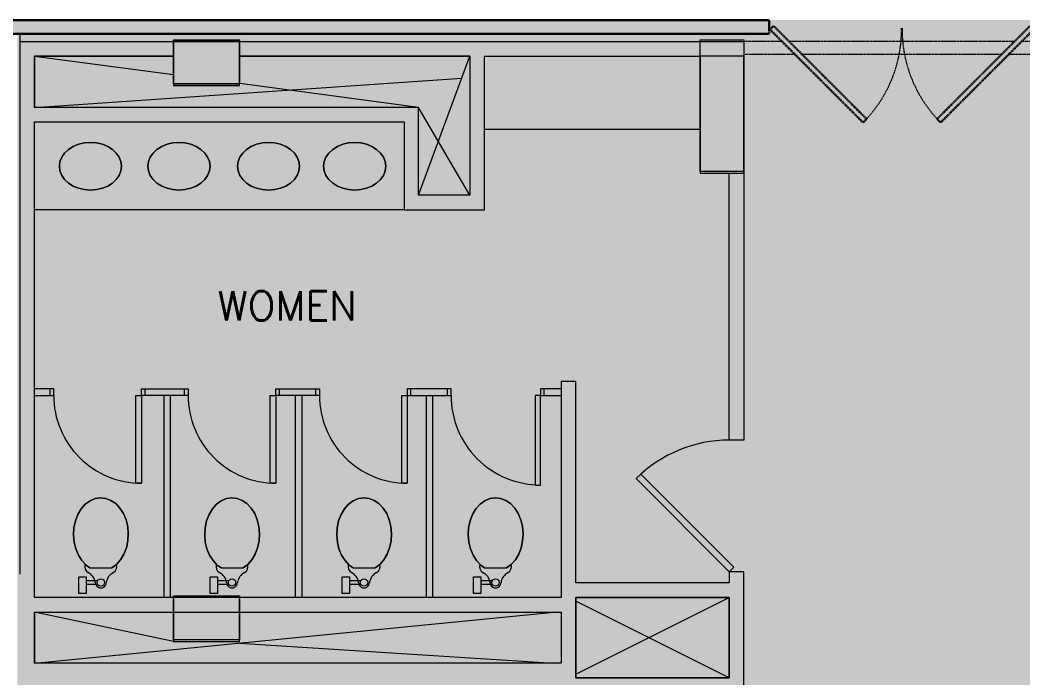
# Model space of a CAD drawing. Header units: inches. Extents: x 628 to 2872, y -380 to 1753.
# Drawn here: x 1900.1 to 2174.5, y 1078 to 1257.9 of the extents above; entities that cross this region are included whole.
import ezdxf

# ---------------------------------------------------------------- set-up
doc = ezdxf.new("R2010")
doc.units = ezdxf.units.IN
doc.header["$MEASUREMENT"] = 0
doc.linetypes.add('Demolished', pattern=[0.1875, 0.125, -0.0625])
doc.linetypes.add('IMPORT-4694_52_AR$0$HIDDEN4', pattern=[0.09375, 0.0625, -0.03125])
for name, color, linetype, lineweight in [('4694_52_AR$0$A-Wall-Demo', 7, 'IMPORT-4694_52_AR$0$HIDDEN4', 9), ('4694_52_BB$0$__9', 7, 'Continuous', 9), ('4694_52_BB$0$BHT', 7, 'Continuous', 9), ('4694_52_BB$0$BPT', 7, 'Continuous', 9), ('4694_52_BB$0$BTX', 7, 'Continuous', 9), ('4694_52_BB$0$T-DRWG-BLCK__1', 7, 'Continuous', 9), ('9t floor LINKED_dwg', 8, 'Continuous', 9), ('A-DETL-GENF', 92, 'Continuous', 9), ('A-DOOR', 31, 'Demolished', 9), ('A-Wall-Exst', 7, 'Continuous', 9), ('A-WALL-PATT', 111, 'Continuous', 18), ('I-WALL', 2, 'Continuous', 18)]:
    doc.layers.add(name, color=color, linetype=linetype, lineweight=lineweight)
doc.styles.add('romans', font='romans__.ttf', dxfattribs={"height": 8})

# ---------------------------------------------------------------- blocks, each defined once
blk = doc.blocks.new('9t floor LINKED_dwg_4694_52_BB$0$UNIT0-4997741-FIRST FLOOR DEMOLITION')
at = {"layer": '4694_52_BB$0$T-DRWG-BLCK__1', "flags": 128}
blk.add_lwpolyline([(1002.2502, 1218.56244), (1014.2502, 1218.56244), (1014.2502, 1250.56194), (1002.2502, 1250.56194)], close=True, dxfattribs=at)
blk = doc.blocks.new('9t floor LINKED_dwg_4694_52_BB$0$UNIT0-4997742-FIRST FLOOR DEMOLITION')
at = {"layer": '4694_52_BB$0$T-DRWG-BLCK__1', "flags": 128}
blk.add_lwpolyline([(858.2502, 1242.56244), (876.2502, 1242.56244), (876.2502, 1254.56244), (858.2502, 1254.56244)], close=True, dxfattribs=at)
blk = doc.blocks.new('9t floor LINKED_dwg_4694_52_BB$0$UNIT0-4997743-FIRST FLOOR DEMOLITION')
at = {"layer": '4694_52_BB$0$T-DRWG-BLCK__1', "flags": 128}
blk.add_lwpolyline([(858.2502, 1090.5624), (876.2502, 1090.5624), (876.2502, 1102.5624), (858.2502, 1102.5624)], close=True, dxfattribs=at)
blk = doc.blocks.new('9t floor LINKED_dwg_4694_52_BB$0$721X19BI-4997760-FIRST FLOOR DEMOLITION')
at = {"layer": '4694_52_BB$0$__9', "flags": 128}
blk.add_lwpolyline([(875.71224, 1220.4456), (875.87556, 1221.71376), (876.35928, 1222.93308), (877.1448, 1224.05688), (878.20188, 1225.04184), (879.48996, 1225.85016), (880.95948, 1226.45088), (882.55404, 1226.82072), (884.21232, 1226.94564), (885.8706, 1226.82072), (887.46504, 1226.45088), (888.93468, 1225.85016), (890.22264, 1225.04184), (891.27972, 1224.05688), (892.06524, 1222.93308), (892.54896, 1221.71376), (892.71228, 1220.4456), (892.54896, 1219.17756), (892.06524, 1217.95824), (891.27972, 1216.83444), (890.22264, 1215.84948), (888.93468, 1215.04104), (887.46504, 1214.44044), (885.8706, 1214.07048), (884.21232, 1213.94568), (882.55404, 1214.07048), (880.95948, 1214.44044), (879.48996, 1215.04104), (878.20188, 1215.84948), (877.1448, 1216.83444), (876.35928, 1217.95824), (875.87556, 1219.17756), (875.71224, 1220.4456), (875.87556, 1219.17756), (876.35928, 1217.95824), (877.1448, 1216.83444), (878.20188, 1215.84948), (879.48996, 1215.04104), (880.95948, 1214.44044), (882.55404, 1214.07048), (884.21232, 1213.94568), (885.8706, 1214.07048), (887.46504, 1214.44044), (888.93468, 1215.04104), (890.22264, 1215.84948), (891.27972, 1216.83444), (892.06524, 1217.95824), (892.54896, 1219.17756), (892.71228, 1220.4456), (892.54896, 1221.71376), (892.06524, 1222.93308), (891.27972, 1224.05688), (890.22264, 1225.04184), (888.93468, 1225.85016), (887.46504, 1226.45088), (885.8706, 1226.82072), (884.21232, 1226.94564), (882.55404, 1226.82072), (880.95948, 1226.45088), (879.48996, 1225.85016), (878.20188, 1225.04184), (877.1448, 1224.05688), (876.35928, 1222.93308), (875.87556, 1221.71376)], close=True, dxfattribs=at)
blk = doc.blocks.new('9t floor LINKED_dwg_4694_52_BB$0$721X19BI-4997761-FIRST FLOOR DEMOLITION')
at = {"layer": '4694_52_BB$0$__9', "flags": 128}
blk.add_lwpolyline([(851.21232, 1220.4456), (851.37564, 1221.71376), (851.85936, 1222.93308), (852.64488, 1224.05688), (853.70196, 1225.04184), (854.99004, 1225.85016), (856.45956, 1226.45088), (858.05412, 1226.82072), (859.7124, 1226.94564), (861.37068, 1226.82072), (862.96512, 1226.45088), (864.43476, 1225.85016), (865.72272, 1225.04184), (866.7798, 1224.05688), (867.56532, 1222.93308), (868.04904, 1221.71376), (868.21236, 1220.4456), (868.04904, 1219.17756), (867.56532, 1217.95824), (866.7798, 1216.83444), (865.72272, 1215.84948), (864.43476, 1215.04104), (862.96512, 1214.44044), (861.37068, 1214.07048), (859.7124, 1213.94568), (858.05412, 1214.07048), (856.45956, 1214.44044), (854.99004, 1215.04104), (853.70196, 1215.84948), (852.64488, 1216.83444), (851.85936, 1217.95824), (851.37564, 1219.17756), (851.21232, 1220.4456), (851.37564, 1219.17756), (851.85936, 1217.95824), (852.64488, 1216.83444), (853.70196, 1215.84948), (854.99004, 1215.04104), (856.45956, 1214.44044), (858.05412, 1214.07048), (859.7124, 1213.94568), (861.37068, 1214.07048), (862.96512, 1214.44044), (864.43476, 1215.04104), (865.72272, 1215.84948), (866.7798, 1216.83444), (867.56532, 1217.95824), (868.04904, 1219.17756), (868.21236, 1220.4456), (868.04904, 1221.71376), (867.56532, 1222.93308), (866.7798, 1224.05688), (865.72272, 1225.04184), (864.43476, 1225.85016), (862.96512, 1226.45088), (861.37068, 1226.82072), (859.7124, 1226.94564), (858.05412, 1226.82072), (856.45956, 1226.45088), (854.99004, 1225.85016), (853.70196, 1225.04184), (852.64488, 1224.05688), (851.85936, 1222.93308), (851.37564, 1221.71376)], close=True, dxfattribs=at)
blk = doc.blocks.new('9t floor LINKED_dwg_4694_52_BB$0$721X19BI-4997762-FIRST FLOOR DEMOLITION')
at = {"layer": '4694_52_BB$0$__9', "flags": 128}
blk.add_lwpolyline([(827.00916, 1220.4456), (827.17248, 1221.71376), (827.6562, 1222.93308), (828.44172, 1224.05688), (829.4988, 1225.04184), (830.78688, 1225.85016), (832.2564, 1226.45088), (833.85096, 1226.82072), (835.50924, 1226.94564), (837.16752, 1226.82072), (838.76196, 1226.45088), (840.2316, 1225.85016), (841.51956, 1225.04184), (842.57664, 1224.05688), (843.36216, 1222.93308), (843.84588, 1221.71376), (844.0092, 1220.4456), (843.84588, 1219.17756), (843.36216, 1217.95824), (842.57664, 1216.83444), (841.51956, 1215.84948), (840.2316, 1215.04104), (838.76196, 1214.44044), (837.16752, 1214.07048), (835.50924, 1213.94568), (833.85096, 1214.07048), (832.2564, 1214.44044), (830.78688, 1215.04104), (829.4988, 1215.84948), (828.44172, 1216.83444), (827.6562, 1217.95824), (827.17248, 1219.17756), (827.00916, 1220.4456), (827.17248, 1219.17756), (827.6562, 1217.95824), (828.44172, 1216.83444), (829.4988, 1215.84948), (830.78688, 1215.04104), (832.2564, 1214.44044), (833.85096, 1214.07048), (835.50924, 1213.94568), (837.16752, 1214.07048), (838.76196, 1214.44044), (840.2316, 1215.04104), (841.51956, 1215.84948), (842.57664, 1216.83444), (843.36216, 1217.95824), (843.84588, 1219.17756), (844.0092, 1220.4456), (843.84588, 1221.71376), (843.36216, 1222.93308), (842.57664, 1224.05688), (841.51956, 1225.04184), (840.2316, 1225.85016), (838.76196, 1226.45088), (837.16752, 1226.82072), (835.50924, 1226.94564), (833.85096, 1226.82072), (832.2564, 1226.45088), (830.78688, 1225.85016), (829.4988, 1225.04184), (828.44172, 1224.05688), (827.6562, 1222.93308), (827.17248, 1221.71376)], close=True, dxfattribs=at)
blk = doc.blocks.new('9t floor LINKED_dwg_4694_52_BB$0$3REG1-4997763-FIRST FLOOR DEMOLITION')
at = {"layer": '4694_52_BB$0$__9'}
for p, q in [((945.4164, 1107.1434), (942.35388, 1107.1434)), ((945.4164, 1106.14344), (942.35388, 1106.14344))]:
    blk.add_line(p, q, dxfattribs=at)
at = {"layer": '4694_52_BB$0$__9', "flags": 128}
blk.add_lwpolyline([(943.30308, 1110.66768), (942.2736, 1111.4082), (941.12208, 1112.62692), (940.17096, 1114.12188), (939.45684, 1115.83548), (939.0072, 1117.70184), (938.83932, 1119.64944), (938.95956, 1121.60316), (939.36336, 1123.48812), (940.03524, 1125.23184), (940.94928, 1126.76724), (942.07056, 1128.0354), (943.35564, 1128.98748), (944.75556, 1129.587), (946.2162, 1129.81092), (947.68152, 1129.6506), (949.09524, 1129.11216), (950.403, 1128.21636), (951.55452, 1126.99752), (952.50564, 1125.50256), (953.21976, 1123.78896), (953.6694, 1121.9226), (953.83728, 1119.97512), (953.71704, 1118.02128), (953.31324, 1116.13632), (952.64136, 1114.39272), (951.7272, 1112.85732), (950.60604, 1111.58916), (949.32084, 1110.63696), (950.60604, 1111.58916), (951.7272, 1112.85732), (952.64136, 1114.39272), (953.31324, 1116.13632), (953.71704, 1118.02128), (953.83728, 1119.97512), (953.6694, 1121.9226), (953.21976, 1123.78896), (952.50564, 1125.50256), (951.55452, 1126.99752), (950.403, 1128.21636), (949.09524, 1129.11216), (947.68152, 1129.6506), (946.2162, 1129.81092), (944.75556, 1129.587), (943.35564, 1128.98748), (942.07056, 1128.0354), (940.94928, 1126.76724), (940.03524, 1125.23184), (939.36336, 1123.48812), (938.95956, 1121.60316), (938.83932, 1119.64944), (939.0072, 1117.70184), (939.45684, 1115.83548), (940.17096, 1114.12188), (941.12208, 1112.62692), (942.2736, 1111.4082), (943.30308, 1110.66768), (949.32084, 1110.63696)], dxfattribs=at)
blk.add_lwpolyline([(942.30696, 1103.67948), (940.30704, 1103.67948), (940.30704, 1108.17948), (942.30696, 1108.17948)], close=True, dxfattribs=at)
at = {"layer": '4694_52_BB$0$__9'}
blk.add_circle((946.30704, 1106.67948), 0.99996, dxfattribs=at)
for centre, radius, start, end in [((944.06544, 1111.11984), 2.13852, 167.348788, 235.3272141), ((948.54852, 1111.11984), 2.13852, 304.6727859, 12.651212), ((941.307, 1106.17956), 3.53556, 8.1306524, 64.1446193), ((951.30696, 1106.17956), 3.53556, 115.8553807, 171.8693476), ((946.30704, 1106.6688), 1.5, 179.5874775, 0.4125225)]:
    blk.add_arc(centre, radius, start, end, dxfattribs=at)
blk = doc.blocks.new('9t floor LINKED_dwg_4694_52_BB$0$3REG1-4997764-FIRST FLOOR DEMOLITION')
at = {"layer": '4694_52_BB$0$__9'}
for p, q in [((909.44772, 1107.1434), (906.3852, 1107.1434)), ((909.44772, 1106.14344), (906.3852, 1106.14344))]:
    blk.add_line(p, q, dxfattribs=at)
at = {"layer": '4694_52_BB$0$__9', "flags": 128}
blk.add_lwpolyline([(907.3344, 1110.66768), (906.30492, 1111.4082), (905.1534, 1112.62692), (904.20228, 1114.12188), (903.48816, 1115.83548), (903.03852, 1117.70184), (902.87064, 1119.64944), (902.99088, 1121.60316), (903.39468, 1123.48812), (904.06656, 1125.23184), (904.9806, 1126.76724), (906.10188, 1128.0354), (907.38696, 1128.98748), (908.78688, 1129.587), (910.24752, 1129.81092), (911.71284, 1129.6506), (913.12656, 1129.11216), (914.43432, 1128.21636), (915.58584, 1126.99752), (916.53696, 1125.50256), (917.25108, 1123.78896), (917.70072, 1121.9226), (917.8686, 1119.97512), (917.74836, 1118.02128), (917.34456, 1116.13632), (916.67268, 1114.39272), (915.75852, 1112.85732), (914.63736, 1111.58916), (913.35216, 1110.63696), (914.63736, 1111.58916), (915.75852, 1112.85732), (916.67268, 1114.39272), (917.34456, 1116.13632), (917.74836, 1118.02128), (917.8686, 1119.97512), (917.70072, 1121.9226), (917.25108, 1123.78896), (916.53696, 1125.50256), (915.58584, 1126.99752), (914.43432, 1128.21636), (913.12656, 1129.11216), (911.71284, 1129.6506), (910.24752, 1129.81092), (908.78688, 1129.587), (907.38696, 1128.98748), (906.10188, 1128.0354), (904.9806, 1126.76724), (904.06656, 1125.23184), (903.39468, 1123.48812), (902.99088, 1121.60316), (902.87064, 1119.64944), (903.03852, 1117.70184), (903.48816, 1115.83548), (904.20228, 1114.12188), (905.1534, 1112.62692), (906.30492, 1111.4082), (907.3344, 1110.66768), (913.35216, 1110.63696)], dxfattribs=at)
blk.add_lwpolyline([(906.33828, 1103.67948), (904.33836, 1103.67948), (904.33836, 1108.17948), (906.33828, 1108.17948)], close=True, dxfattribs=at)
at = {"layer": '4694_52_BB$0$__9'}
blk.add_circle((910.33836, 1106.67948), 0.99996, dxfattribs=at)
for centre, radius, start, end in [((908.09676, 1111.11984), 2.13852, 167.348788, 235.3272141), ((912.57984, 1111.11984), 2.13852, 304.6727859, 12.651212), ((905.33832, 1106.17956), 3.53556, 8.1306524, 64.1446193), ((915.33828, 1106.17956), 3.53556, 115.8553807, 171.8693476), ((910.33836, 1106.6688), 1.5, 179.5874775, 0.4125225)]:
    blk.add_arc(centre, radius, start, end, dxfattribs=at)
blk = doc.blocks.new('9t floor LINKED_dwg_4694_52_BB$0$3REG1-4997765-FIRST FLOOR DEMOLITION')
at = {"layer": '4694_52_BB$0$__9'}
for p, q in [((873.33828, 1107.1434), (870.27576, 1107.1434)), ((873.33828, 1106.14344), (870.27576, 1106.14344))]:
    blk.add_line(p, q, dxfattribs=at)
at = {"layer": '4694_52_BB$0$__9', "flags": 128}
blk.add_lwpolyline([(871.22496, 1110.66768), (870.19548, 1111.4082), (869.04396, 1112.62692), (868.09284, 1114.12188), (867.37872, 1115.83548), (866.92908, 1117.70184), (866.7612, 1119.64944), (866.88144, 1121.60316), (867.28524, 1123.48812), (867.95712, 1125.23184), (868.87116, 1126.76724), (869.99244, 1128.0354), (871.27752, 1128.98748), (872.67744, 1129.587), (874.13808, 1129.81092), (875.6034, 1129.6506), (877.01712, 1129.11216), (878.32488, 1128.21636), (879.4764, 1126.99752), (880.42752, 1125.50256), (881.14164, 1123.78896), (881.59128, 1121.9226), (881.75916, 1119.97512), (881.63892, 1118.02128), (881.23512, 1116.13632), (880.56324, 1114.39272), (879.64908, 1112.85732), (878.52792, 1111.58916), (877.24272, 1110.63696), (878.52792, 1111.58916), (879.64908, 1112.85732), (880.56324, 1114.39272), (881.23512, 1116.13632), (881.63892, 1118.02128), (881.75916, 1119.97512), (881.59128, 1121.9226), (881.14164, 1123.78896), (880.42752, 1125.50256), (879.4764, 1126.99752), (878.32488, 1128.21636), (877.01712, 1129.11216), (875.6034, 1129.6506), (874.13808, 1129.81092), (872.67744, 1129.587), (871.27752, 1128.98748), (869.99244, 1128.0354), (868.87116, 1126.76724), (867.95712, 1125.23184), (867.28524, 1123.48812), (866.88144, 1121.60316), (866.7612, 1119.64944), (866.92908, 1117.70184), (867.37872, 1115.83548), (868.09284, 1114.12188), (869.04396, 1112.62692), (870.19548, 1111.4082), (871.22496, 1110.66768), (877.24272, 1110.63696)], dxfattribs=at)
blk.add_lwpolyline([(870.22884, 1103.67948), (868.22892, 1103.67948), (868.22892, 1108.17948), (870.22884, 1108.17948)], close=True, dxfattribs=at)
at = {"layer": '4694_52_BB$0$__9'}
blk.add_circle((874.22892, 1106.67948), 0.99996, dxfattribs=at)
for centre, radius, start, end in [((871.98732, 1111.11984), 2.13852, 167.348788, 235.3272141), ((876.4704, 1111.11984), 2.13852, 304.6727859, 12.651212), ((869.22888, 1106.17956), 3.53556, 8.1306524, 64.1446193), ((879.22884, 1106.17956), 3.53556, 115.8553807, 171.8693476), ((874.22892, 1106.6688), 1.5, 179.5874775, 0.4125225)]:
    blk.add_arc(centre, radius, start, end, dxfattribs=at)
blk = doc.blocks.new('9t floor LINKED_dwg_4694_52_BB$0$3REG1-4997766-FIRST FLOOR DEMOLITION')
at = {"layer": '4694_52_BB$0$__9'}
for p, q in [((837.44772, 1107.1434), (834.3852, 1107.1434)), ((837.44772, 1106.14344), (834.3852, 1106.14344))]:
    blk.add_line(p, q, dxfattribs=at)
at = {"layer": '4694_52_BB$0$__9', "flags": 128}
blk.add_lwpolyline([(835.3344, 1110.66768), (834.30492, 1111.4082), (833.1534, 1112.62692), (832.20228, 1114.12188), (831.48816, 1115.83548), (831.03852, 1117.70184), (830.87064, 1119.64944), (830.99088, 1121.60316), (831.39468, 1123.48812), (832.06656, 1125.23184), (832.9806, 1126.76724), (834.10188, 1128.0354), (835.38696, 1128.98748), (836.78688, 1129.587), (838.24752, 1129.81092), (839.71284, 1129.6506), (841.12656, 1129.11216), (842.43432, 1128.21636), (843.58584, 1126.99752), (844.53696, 1125.50256), (845.25108, 1123.78896), (845.70072, 1121.9226), (845.8686, 1119.97512), (845.74836, 1118.02128), (845.34456, 1116.13632), (844.67268, 1114.39272), (843.75852, 1112.85732), (842.63736, 1111.58916), (841.35216, 1110.63696), (842.63736, 1111.58916), (843.75852, 1112.85732), (844.67268, 1114.39272), (845.34456, 1116.13632), (845.74836, 1118.02128), (845.8686, 1119.97512), (845.70072, 1121.9226), (845.25108, 1123.78896), (844.53696, 1125.50256), (843.58584, 1126.99752), (842.43432, 1128.21636), (841.12656, 1129.11216), (839.71284, 1129.6506), (838.24752, 1129.81092), (836.78688, 1129.587), (835.38696, 1128.98748), (834.10188, 1128.0354), (832.9806, 1126.76724), (832.06656, 1125.23184), (831.39468, 1123.48812), (830.99088, 1121.60316), (830.87064, 1119.64944), (831.03852, 1117.70184), (831.48816, 1115.83548), (832.20228, 1114.12188), (833.1534, 1112.62692), (834.30492, 1111.4082), (835.3344, 1110.66768), (841.35216, 1110.63696)], dxfattribs=at)
blk.add_lwpolyline([(834.33828, 1103.67948), (832.33836, 1103.67948), (832.33836, 1108.17948), (834.33828, 1108.17948)], close=True, dxfattribs=at)
at = {"layer": '4694_52_BB$0$__9'}
blk.add_circle((838.33836, 1106.67948), 0.99996, dxfattribs=at)
for centre, radius, start, end in [((836.09676, 1111.11984), 2.13852, 167.348788, 235.3272141), ((840.57984, 1111.11984), 2.13852, 304.6727859, 12.651212), ((833.33832, 1106.17956), 3.53556, 8.1306524, 64.1446193), ((843.33828, 1106.17956), 3.53556, 115.8553807, 171.8693476), ((838.33836, 1106.6688), 1.5, 179.5874775, 0.4125225)]:
    blk.add_arc(centre, radius, start, end, dxfattribs=at)
blk = doc.blocks.new('9t floor LINKED_dwg_4694_52_BB$0$721X19BI-4997767-FIRST FLOOR DEMOLITION')
at = {"layer": '4694_52_BB$0$__9', "flags": 128}
blk.add_lwpolyline([(899.27484, 1220.4456), (899.43816, 1221.71376), (899.92188, 1222.93308), (900.7074, 1224.05688), (901.76448, 1225.04184), (903.05256, 1225.85016), (904.52208, 1226.45088), (906.11664, 1226.82072), (907.77492, 1226.94564), (909.4332, 1226.82072), (911.02764, 1226.45088), (912.49728, 1225.85016), (913.78524, 1225.04184), (914.84232, 1224.05688), (915.62784, 1222.93308), (916.11156, 1221.71376), (916.27488, 1220.4456), (916.11156, 1219.17756), (915.62784, 1217.95824), (914.84232, 1216.83444), (913.78524, 1215.84948), (912.49728, 1215.04104), (911.02764, 1214.44044), (909.4332, 1214.07048), (907.77492, 1213.94568), (906.11664, 1214.07048), (904.52208, 1214.44044), (903.05256, 1215.04104), (901.76448, 1215.84948), (900.7074, 1216.83444), (899.92188, 1217.95824), (899.43816, 1219.17756), (899.27484, 1220.4456), (899.43816, 1219.17756), (899.92188, 1217.95824), (900.7074, 1216.83444), (901.76448, 1215.84948), (903.05256, 1215.04104), (904.52208, 1214.44044), (906.11664, 1214.07048), (907.77492, 1213.94568), (909.4332, 1214.07048), (911.02764, 1214.44044), (912.49728, 1215.04104), (913.78524, 1215.84948), (914.84232, 1216.83444), (915.62784, 1217.95824), (916.11156, 1219.17756), (916.27488, 1220.4456), (916.11156, 1221.71376), (915.62784, 1222.93308), (914.84232, 1224.05688), (913.78524, 1225.04184), (912.49728, 1225.85016), (911.02764, 1226.45088), (909.4332, 1226.82072), (907.77492, 1226.94564), (906.11664, 1226.82072), (904.52208, 1226.45088), (903.05256, 1225.85016), (901.76448, 1225.04184), (900.7074, 1224.05688), (899.92188, 1222.93308), (899.43816, 1221.71376)], close=True, dxfattribs=at)
blk = doc.blocks.new('9t floor LINKED_dwg-4848483-FIRST FLOOR DEMOLITION')
at = {"layer": '4694_52_BB$0$BHT'}
h = blk.add_hatch(color=256, dxfattribs=at)
h.paths.add_polyline_path([(891.25, 911.3), (891.25, 914.56), (953.53, 914.56), (953.53, 927.72), (971.53, 927.72), (971.53, 914.56), (1014.25, 914.56), (1014.25, 950.56), (1010.25, 950.56), (1010.25, 918.56), (975.53, 918.56), (975.53, 966.56), (1002.25, 966.56), (1002.25, 969), (1014.25, 969), (1014.25, 1037.1), (1010.25, 1037.1), (1010.25, 970.56), (971.53, 970.56), (971.53, 946.56), (887.87, 946.56), (887.87, 945.11), (876.25, 945.11), (876.25, 942.56), (971.53, 942.56), (971.53, 938.56), (876.25, 938.56), (876.25, 934.56), (887.25, 934.56), (887.25, 913.84), (890.25, 913.84), (890.25, 911.3)], flags=0)
h.paths.add_polyline_path([(891.25, 918.56), (891.25, 934.56), (971.53, 934.56), (971.53, 931.72), (949.53, 931.72), (949.53, 918.56), (918.62, 918.56)], flags=0)
h.paths.add_polyline_path([(816.25, 934.56), (858.25, 934.56), (858.25, 938.56), (820.25, 938.56), (820.25, 942.56), (858.25, 942.56), (858.25, 945.11), (816.25, 945.11), (816.25, 936.73)], flags=0)
h.paths.add_polyline_path([(816.6, 948.86), (820.25, 948.86), (820.25, 1080.56), (964.25, 1080.56), (964.25, 1018.56), (968.25, 1018.56), (968.25, 1076.56), (1010.25, 1076.56), (1010.25, 1073.1), (1014.25, 1073.1), (1014.25, 1109.59), (1010.25, 1109.59), (1010.25, 1106.56), (968.25, 1106.56), (968.25, 1161.64), (964.25, 1161.64), (964.25, 1102.56), (876.25, 1102.56), (876.25, 1098.56), (964.25, 1098.56), (964.25, 1084.56), (820.25, 1084.56), (820.25, 1098.56), (858.25, 1098.56), (858.25, 1102.56), (820.25, 1102.56), (820.25, 1232.56), (921.28, 1232.56), (921.28, 1208.56), (943.28, 1208.56), (943.28, 1250.56), (1002.25, 1250.56), (1002.25, 1219), (1014.25, 1219), (1014.25, 1254.56), (858.25, 1254.56), (858.25, 1243), (876.25, 1243), (876.25, 1250.56), (939.28, 1250.56), (939.28, 1212.56), (925.28, 1212.56), (925.28, 1236.56), (820.25, 1236.56), (820.25, 1250.56), (858.25, 1250.56), (858.25, 1254.56), (816.25, 1254.56), (816.25, 948.86)], flags=0)
h.paths.add_polyline_path([(1202.25, 951), (1216.25, 951), (1216.25, 968.56), (1198.25, 968.56), (1198.25, 951)], flags=0)
h.paths.add_polyline_path([(1198.25, 969), (1202.25, 969), (1202.25, 1236.56), (1198.25, 1236.56), (1198.25, 1198.56), (1171.73, 1198.56), (1171.73, 1194.56), (1198.25, 1194.56), (1198.25, 981.34)], flags=0)
h.paths.add_polyline_path([(997.73, 1080.56), (968.25, 1080.56), (968.25, 1102.56), (1010.25, 1102.56), (1010.25, 1080.56)], flags=0)
h.paths.add_polyline_path([(1014.25, 1145.59), (1014.25, 1218.56), (1010.25, 1218.56), (1010.25, 1145.59)], flags=0)
h.paths.add_polyline_path([(1104.25, 1191.56), (1104.25, 1194.56), (1135.73, 1194.56), (1135.73, 1198.56), (1104.25, 1198.56), (1104.25, 1250.56), (1198.25, 1250.56), (1198.25, 1237), (1216.25, 1237), (1216.25, 1254.56), (1100.25, 1254.56), (1100.25, 1191.56)], flags=0)
at = {"lineweight": 9, "flags": 128}
for points in [[(820.25, 1250.56), (858.25, 1250.56), (858.25, 1243), (876.25, 1243), (876.25, 1250.56), (939.28, 1250.56), (939.28, 1212.56), (925.28, 1212.56), (925.28, 1236.56), (820.25, 1236.56)], [(968.25, 1102.56), (968.25, 1080.56), (1010.25, 1080.56), (1010.25, 1102.56), (968.25, 1102.56), (1010.25, 1102.56), (1010.25, 1080.56), (968.25, 1080.56)], [(820.25, 1098.56), (964.25, 1098.56), (964.25, 1084.56), (820.25, 1084.56)]]:
    blk.add_lwpolyline(points, close=True, dxfattribs=at)
at = {"layer": '4694_52_AR$0$A-Wall-Demo'}
for p, q in [((1024.67, 1254.56), (1014.25, 1254.56)), ((1088.26, 1254.56), (1026.62, 1254.56)), ((1030.12, 1251.06), (1084.76, 1251.06))]:
    blk.add_line(p, q, dxfattribs=at)
at = {"layer": '4694_52_AR$0$A-Wall-Demo', "flags": 128}
for points in [[(1014.25, 1254.56), (1014.25, 1251.06), (1028.17, 1251.06)], [(1086.7, 1251.06), (1103.52, 1251.06), (1103.52, 1254.56), (1090.2, 1254.56)]]:
    blk.add_lwpolyline(points, dxfattribs=at)
at = {"layer": '4694_52_BB$0$BPT'}
for p, q in [((820.25, 1250.56), (820.25, 1236.56)), ((943.28, 1230.56), (1002.25, 1230.56)), ((921.28, 1208.56), (820.13, 1208.56)), ((824.45, 1157.81), (824.45, 1159.56)), ((850.45, 1157.81), (850.45, 1159.56)), ((855.54, 1157.81), (855.54, 1102.56)), ((857.29, 1157.81), (857.29, 1102.56)), ((861.21, 1157.81), (861.21, 1159.56)), ((887.21, 1157.81), (887.21, 1159.56)), ((891.54, 1157.81), (891.54, 1102.56)), ((893.29, 1157.81), (893.29, 1102.56)), ((897.14, 1157.81), (897.14, 1159.56)), ((923.14, 1157.81), (923.14, 1159.56)), ((927.31, 1157.81), (927.31, 1102.56)), ((929.06, 1157.81), (929.06, 1102.56)), ((933.13, 1157.81), (933.13, 1159.56)), ((959.63, 1157.81), (959.63, 1159.56)), ((1010.25, 1102.56), (1010.25, 1080.56)), ((820.25, 1098.56), (820.25, 1084.56)), ((876.25, 1090.08), (962.28, 1084.56))]:
    blk.add_line(p, q, dxfattribs=at)
at = {"layer": '4694_52_BB$0$BPT', "flags": 128}
for points in [[(816.25, 1108.92), (816.25, 1254.56), (1014.25, 1254.56), (1014.25, 1145.59), (1010.25, 1145.59), (1010.25, 1218.56)], [(858.25, 1250.56), (820.25, 1250.56), (858.23, 1245.5)], [(858.25, 1102.56), (820.25, 1102.56), (820.25, 1232.56), (921.28, 1232.56), (921.28, 1208.56), (943.28, 1208.56), (943.28, 1250.56), (1002.25, 1250.56)], [(939.28, 1250.56), (939.28, 1212.56), (925.28, 1212.56), (939.28, 1250.56), (876.25, 1250.56)], [(925.28, 1212.56), (925.28, 1236.56), (820.25, 1236.56), (937.06, 1244.56)], [(939.28, 1212.56), (925.28, 1236.56), (876.41, 1243.08)], [(1010.25, 1073.1), (1014.25, 1073.1), (1014.25, 1109.59), (1010.25, 1109.59), (1010.25, 1106.56), (968.25, 1106.56), (968.25, 1161.64), (964.25, 1161.64), (964.25, 1102.56), (876.25, 1102.56)], [(820.25, 1157.81), (825.45, 1157.81), (825.45, 1159.56), (820.25, 1159.56)], [(964.25, 1159.56), (958.63, 1159.56), (958.63, 1157.81), (957.13, 1157.81), (957.13, 1133.31), (958.63, 1133.31), (958.63, 1157.81), (964.25, 1157.81)], [(968.25, 1081.55), (1010.25, 1102.56), (968.25, 1102.56), (968.25, 1080.56), (1010.25, 1080.56), (968.25, 1101.57)], [(858.25, 1090.56), (820.25, 1098.56), (858.25, 1098.56)], [(876.25, 1098.56), (964.25, 1098.56), (964.25, 1084.56), (820.25, 1084.56), (962.28, 1098.56)]]:
    blk.add_lwpolyline(points, dxfattribs=at)
for points in [[(858.25, 1255), (876.25, 1255), (876.25, 1243), (858.25, 1243)], [(1014.25, 1255), (1014.25, 1219), (1002.25, 1219), (1002.25, 1255)], [(849.45, 1133.81), (847.95, 1133.81), (847.95, 1157.81), (849.45, 1157.81)], [(862.21, 1159.56), (862.21, 1157.81), (849.45, 1157.81), (849.45, 1159.56)], [(886.21, 1159.56), (898.14, 1159.56), (898.14, 1157.81), (886.21, 1157.81), (886.21, 1133.81), (884.71, 1133.81), (884.71, 1157.81), (886.21, 1157.81)], [(920.64, 1157.81), (922.14, 1157.81), (922.14, 1133.81), (920.64, 1133.81)], [(922.14, 1159.56), (922.14, 1157.81), (934.13, 1157.81), (934.13, 1159.56)], [(984.79, 1135.05), (986.03, 1136.29), (1011.49, 1110.83), (1010.25, 1109.59)], [(876.25, 1091), (858.25, 1091), (858.25, 1103), (876.25, 1103)]]:
    blk.add_lwpolyline(points, close=True, dxfattribs=at)
at = {"layer": '4694_52_BB$0$BPT'}
for centre, radius, start, end in [((849.45, 1157.81), 24, 179.9997, 270), ((886.21, 1157.81), 24, 179.9997, 270), ((922.14, 1157.81), 24, 179.9997, 270), ((958.63, 1157.81), 24.5, 179.9997, 270), ((1010.25, 1109.59), 36, 90, 134.9999)]:
    blk.add_arc(centre, radius, start, end, dxfattribs=at)
at = {"layer": 'A-Wall-Exst'}
blk.add_line((816.25, 1108.92), (816.25, 1256.67), dxfattribs=at)
for name in ['9t floor LINKED_dwg_4694_52_BB$0$UNIT0-4997742-FIRST FLOOR DEMOLITION', '9t floor LINKED_dwg_4694_52_BB$0$UNIT0-4997741-FIRST FLOOR DEMOLITION', '9t floor LINKED_dwg_4694_52_BB$0$721X19BI-4997762-FIRST FLOOR DEMOLITION', '9t floor LINKED_dwg_4694_52_BB$0$721X19BI-4997761-FIRST FLOOR DEMOLITION', '9t floor LINKED_dwg_4694_52_BB$0$721X19BI-4997760-FIRST FLOOR DEMOLITION', '9t floor LINKED_dwg_4694_52_BB$0$721X19BI-4997767-FIRST FLOOR DEMOLITION', '9t floor LINKED_dwg_4694_52_BB$0$3REG1-4997766-FIRST FLOOR DEMOLITION', '9t floor LINKED_dwg_4694_52_BB$0$3REG1-4997765-FIRST FLOOR DEMOLITION', '9t floor LINKED_dwg_4694_52_BB$0$3REG1-4997764-FIRST FLOOR DEMOLITION', '9t floor LINKED_dwg_4694_52_BB$0$3REG1-4997763-FIRST FLOOR DEMOLITION', '9t floor LINKED_dwg_4694_52_BB$0$UNIT0-4997743-FIRST FLOOR DEMOLITION']:
    blk.add_blockref(name, (0, 0))
at = {"layer": '4694_52_BB$0$BTX', "insert": (870.32, 1186.3), "char_height": 8, "width": 50.6237, "attachment_point": 1, "line_spacing_factor": 0.964689, "style": 'romans'}
blk.add_mtext('WOMEN', dxfattribs=at)
blk = doc.blocks.new('Double Glass - Type 1-4921343-FIRST FLOOR DEMOLITION')
at = {"layer": 'A-DOOR', "color": 250, "lineweight": 30}
for p, q in [((-31.1, 0.2), (-32.07, -0.78)), ((-5.64, -25.26), (-31.1, 0.2)), ((13.63, -25.26), (39.08, 0.2)), ((39.08, 0.2), (40.06, -0.78)), ((-32.07, -0.78), (-6.61, -26.23)), ((40.06, -0.78), (14.6, -26.23)), ((-6.61, -26.23), (-5.64, -25.26)), ((14.6, -26.23), (13.63, -25.26))]:
    blk.add_line(p, q, dxfattribs=at)
at = {"layer": 'A-DOOR', "color": 7}
for centre, start, end in [((-32.07, -0.78), 315, 0.5), ((40.06, -0.78), 179.5, 225)]:
    blk.add_arc(centre, 36, start, end, dxfattribs=at)

msp = doc.modelspace()

# ---------------------------------------------------------------- hatches: boundary and pattern name
at = {"layer": 'A-DETL-GENF'}
h = msp.add_hatch(color=254, dxfattribs=at)
h.paths.add_polyline_path([(1480.8, 664.84), (1891.13, 664.84), (1891.13, 696.03), (1971.13, 696.03), (1971.13, 702.45), (1975.13, 702.45), (1975.13, 664.84), (2307.13, 664.84), (2307.13, 702.45), (2311.13, 702.45), (2311.13, 690.53), (2399.13, 690.53), (2399.13, 664.84), (2485.38, 664.84), (2485.38, 679.95), (2509.38, 679.95), (2509.38, 664.84), (2872.02, 664.84), (2872.02, 893.5), (2755.13, 893.5), (2755.13, 1257.87), (2746.38, 1257.87), (2746.38, 1254.12), (2513.13, 1254.12), (2513.13, 1230.95), (2487.63, 1230.95), (2487.63, 1254.12), (2185.26, 1254.12), (2185.26, 1257.87), (2097.38, 1257.87), (2097.38, 1254.12), (1899.38, 1254.12), (1899.38, 946.31), (1900.13, 946.31), (1900.13, 1252.01), (1942.13, 1252.01), (1942.13, 1248.01), (1904.13, 1248.01), (1904.13, 1234.01), (2009.16, 1234.01), (2009.16, 1210.01), (2023.16, 1210.01), (2023.16, 1248.01), (1960.13, 1248.01), (1960.13, 1240.45), (1942.13, 1240.45), (1942.13, 1252.01), (2098.13, 1252.01), (2098.13, 1216.45), (2086.13, 1216.45), (2086.13, 1248.01), (2027.16, 1248.01), (2027.16, 1206.01), (2005.16, 1206.01), (2005.16, 1230.01), (1904.13, 1230.01), (1904.13, 1100.02), (1942.13, 1100.02), (1942.13, 1096.01), (1904.13, 1096.01), (1904.13, 1082.02), (2048.13, 1082.02), (2048.13, 1096.01), (1960.13, 1096.01), (1960.13, 1100.02), (2048.13, 1100.02), (2048.13, 1159.1), (2052.13, 1159.1), (2052.13, 1104.01), (2094.13, 1104.01), (2094.13, 1107.04), (2098.13, 1107.04), (2098.13, 1070.55), (2094.13, 1070.55), (2094.13, 1074.02), (2052.13, 1074.01), (2052.13, 1016.02), (2048.13, 1016.02), (2048.13, 1078.01), (1904.13, 1078.01), (1904.13, 946.31), (1971.76, 946.31), (1971.76, 944.02), (2055.41, 944.02), (2055.41, 968.02), (2094.13, 968.02), (2094.13, 1034.55), (2098.13, 1034.55), (2098.13, 966.45), (2086.13, 966.45), (2086.13, 964.01), (2059.41, 964.01), (2059.41, 916.02), (2094.13, 916.02), (2094.13, 948.02), (2098.13, 948.02), (2098.13, 912.02), (2055.41, 912.02), (2055.41, 925.18), (2037.41, 925.18), (2037.41, 912.02), (1975.13, 912.02), (1975.13, 908.75), (1974.13, 908.75), (1974.13, 911.3), (1971.76, 911.3), (1971.76, 837.19), (1975.13, 837.19), (1975.13, 830.89), (1971.76, 830.89), (1971.76, 830.45), (1995.51, 830.45), (1995.51, 826.45), (1983.13, 826.45), (1983.13, 794.89), (1971.13, 794.89), (1971.13, 814.06), (1768.13, 814.06), (1768.13, 870.94), (1548.38, 870.94), (1548.38, 868.39), (1530.38, 868.39), (1530.38, 870.94), (1529.63, 870.94), (1529.63, 891.94), (1480.8, 891.94), (1480.8, 705.61)], flags=0)
h.paths.add_polyline_path([(1895.13, 664.84), (1971.13, 664.84), (1971.13, 692.03), (1895.13, 692.03)], flags=0)
h.paths.add_polyline_path([(2379.45, 664.84), (2395.13, 664.84), (2395.13, 686.53), (2359.13, 686.53), (2359.13, 664.84)], flags=0)
h.paths.add_polyline_path([(2311.13, 664.84), (2355.13, 664.84), (2355.13, 686.53), (2311.13, 686.53)], flags=0)
h.paths.add_polyline_path([(2067.13, 672.59), (2067.13, 702.45), (2071.13, 702.45), (2071.13, 672.59)], flags=0)
h.paths.add_polyline_path([(2215.13, 672.59), (2211.13, 672.59), (2211.13, 702.45), (2215.13, 702.45)], flags=0)
h.paths.add_polyline_path([(1987.13, 702.89), (1971.13, 702.89), (1971.13, 714.45), (1987.13, 714.45), (1987.13, 710.45)], flags=0)
h.paths.add_polyline_path([(2227.13, 702.89), (2211.13, 702.89), (2211.13, 714.45), (2227.13, 714.45), (2227.13, 710.45), (2295.13, 710.45), (2295.13, 714.45), (2311.13, 714.45), (2311.13, 702.89), (2295.13, 702.89), (2295.13, 706.45), (2227.13, 706.45)], flags=0)
h.paths.add_polyline_path([(2055.13, 702.89), (2055.13, 710.45), (1987.13, 710.45), (1987.13, 714.45), (1993.01, 714.45), (1993.01, 787.06), (1975.13, 787.06), (1975.13, 714.89), (1971.13, 714.89), (1971.13, 794.45), (1975.13, 794.45), (1975.13, 791.06), (2067.13, 791.06), (2067.13, 812.56), (2043.01, 812.56), (2043.01, 826.45), (2031.51, 826.45), (2031.51, 830.45), (2047.01, 830.45), (2047.01, 816.56), (2067.13, 816.56), (2067.13, 830.45), (2071.13, 830.45), (2071.13, 783.56), (2067.13, 783.56), (2067.13, 787.06), (1997.01, 787.06), (1997.01, 714.45), (2071.13, 714.45), (2071.13, 702.89), (2067.13, 702.89)], flags=0)
h.paths.add_polyline_path([(2307.13, 714.89), (2307.13, 818.45), (2295.13, 818.45), (2295.13, 830.45), (2311.13, 830.45), (2311.13, 714.89)], flags=0)
h.paths.add_polyline_path([(2215.13, 714.89), (2211.13, 714.89), (2211.13, 741.57), (2215.13, 741.57)], flags=0)
h.paths.add_polyline_path([(2071.13, 714.89), (2067.13, 714.89), (2067.13, 741.56), (2071.13, 741.56), (2071.13, 714.89)], flags=0)
h.paths.add_polyline_path([(2576.88, 743.7), (2576.88, 839.7), (2727.63, 839.7), (2727.63, 817.7), (2598.88, 817.7), (2598.88, 743.7)], flags=0)
h.paths.add_polyline_path([(2490.88, 765.45), (2476.88, 765.45), (2476.88, 852.47), (2490.88, 852.47), (2490.88, 814.06)], flags=0)
h.paths.add_polyline_path([(2215.13, 783.56), (2211.13, 783.56), (2211.13, 830.45), (2227.13, 830.45), (2227.13, 818.45), (2215.13, 818.45), (2215.13, 814.06)], flags=0)
h.paths.add_polyline_path([(2843.37, 867), (2843.37, 882.95), (2856.37, 882.95), (2856.37, 867)], flags=0)
h.paths.add_polyline_path([(2751.5, 867.45), (2731.63, 867.45), (2731.63, 887.45), (2751.5, 887.45), (2751.5, 886.58), (2751.63, 886.58), (2751.63, 867.45)], flags=0)
h.paths.add_polyline_path([(2002.51, 916.02), (2033.41, 916.02), (2033.41, 929.18), (2055.41, 929.18), (2055.41, 932.02), (1975.13, 932.02), (1975.13, 916.02)], flags=0)
h.paths.add_polyline_path([(1942.13, 934.19), (1960.13, 934.19), (1960.13, 936.02), (2055.41, 936.02), (2055.41, 940.02), (1960.13, 940.02), (1960.13, 942.56), (1942.13, 942.56), (1942.13, 940.02), (1904.13, 940.01), (1904.13, 936.02), (1942.13, 936.02)], flags=0)
h.paths.add_polyline_path([(1900.13, 934.19), (1900.13, 942.56), (1899.38, 942.56), (1899.38, 934.19)], flags=0)
h.paths.add_polyline_path([(2295.13, 948.45), (2282.13, 948.45), (2282.13, 966.02), (2300.13, 966.02), (2300.13, 948.45)], flags=0)
h.paths.add_polyline_path([(2282.13, 966.45), (2282.13, 1192.01), (2255.61, 1192.01), (2255.61, 1196.02), (2282.13, 1196.02), (2282.13, 1234.02), (2286.13, 1234.02), (2286.13, 966.45)], flags=0)
h.paths.add_polyline_path([(2513.13, 985.45), (2487.63, 985.45), (2487.63, 1010.95), (2513.13, 1010.95)], flags=0)
h.paths.add_polyline_path([(2733.38, 989.96), (2733.38, 1007.96), (2751.38, 1007.96), (2751.38, 989.96), (2747.15, 989.96)], flags=0)
h.paths.add_polyline_path([(2081.62, 1078.02), (2094.13, 1078.02), (2094.13, 1100.02), (2052.13, 1100.02), (2052.13, 1078.02)], flags=0)
h.paths.add_polyline_path([(2733.38, 1115.07), (2731.15, 1115.07), (2731.15, 1128.07), (2747.15, 1128.07), (2747.15, 1115.07)], flags=0)
h.paths.add_polyline_path([(2098.13, 1143.04), (2094.13, 1143.04), (2094.13, 1216.02), (2098.13, 1216.02), (2098.13, 1159.1)], flags=0)
h.paths.add_polyline_path([(2184.13, 1189.01), (2184.13, 1252.01), (2300.13, 1252.01), (2300.13, 1234.45), (2282.13, 1234.45), (2282.13, 1248.01), (2188.13, 1248.01), (2188.13, 1196.02), (2219.61, 1196.02), (2219.61, 1192.01), (2188.13, 1192.01), (2188.13, 1189.01)], flags=0)
h.paths.add_polyline_path([(2751.38, 1235.96), (2733.38, 1235.96), (2733.38, 1253.96), (2751.38, 1253.96)], flags=0)
at = {"layer": 'A-WALL-PATT', "lineweight": 9}
msp.add_hatch(color=7, dxfattribs=at).paths.add_polyline_path([(1942.13, 1254.12), (2097.38, 1254.12), (2097.38, 1257.87), (1872.38, 1257.87), (1872.38, 1254.12), (1904.13, 1254.12)], flags=0)

# ---------------------------------------------------------------- linework, layer by layer
at = {"layer": 'I-WALL', "color": 8, "lineweight": 30}
for p, q in [((2105.01, 1257.87), (1792.38, 1257.87)), ((1792.38, 1254.12), (2105.01, 1254.12))]:
    msp.add_line(p, q, dxfattribs=at)
at = {"layer": 'I-WALL', "color": 250, "linetype": 'Demolished', "lineweight": 30}
msp.add_line((2105.01, 1254.12), (2105.01, 1257.87), dxfattribs=at)

# ---------------------------------------------------------------- block references
at = {"layer": '9t floor LINKED_dwg', "color": 7}
msp.add_blockref('9t floor LINKED_dwg-4848483-FIRST FLOOR DEMOLITION', (1083.88, -2.55), dxfattribs=at)
at = {"layer": 'A-DOOR', "color": 7}
msp.add_blockref('Double Glass - Type 1-4921343-FIRST FLOOR DEMOLITION', (2137.33, 1256.09), dxfattribs=at)

doc.saveas('drawing.dxf')
